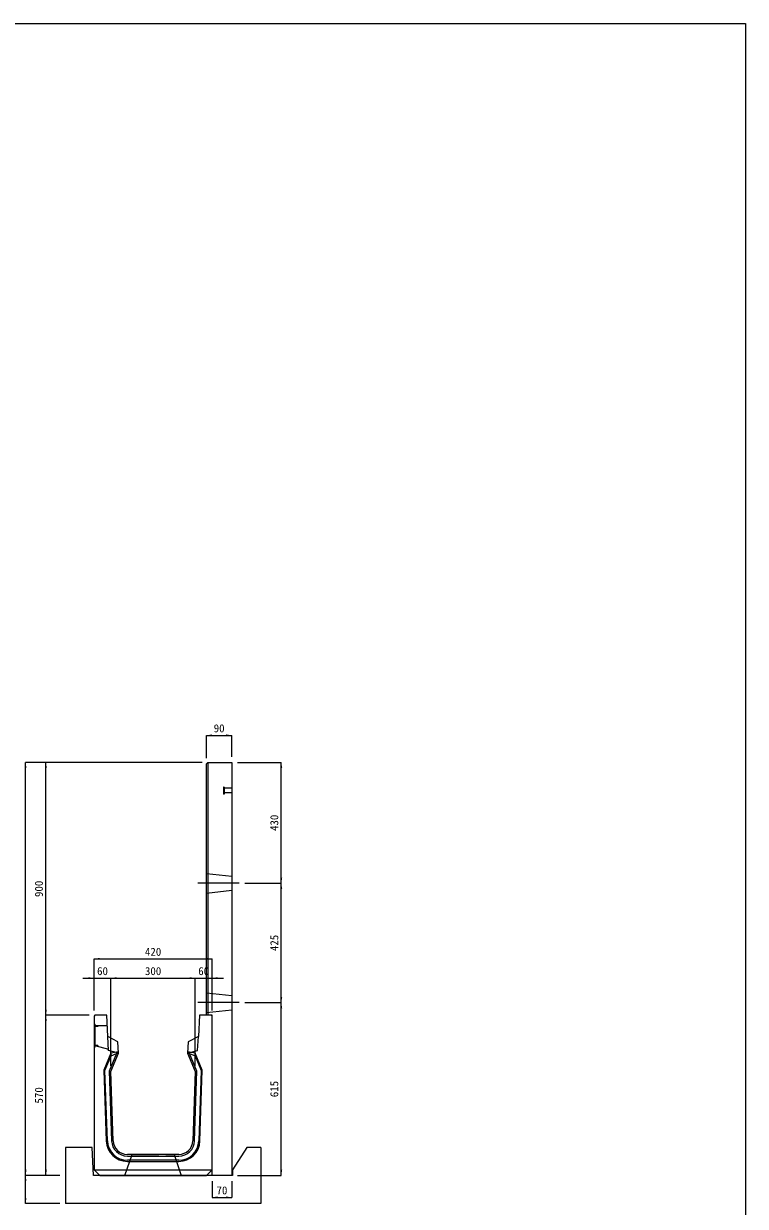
# Model space of a CAD drawing. Units: millimetres at full size; some dimension numbers follow another scale. Extents: x -7442 to 51876, y 9625 to 40052.
# Drawn here: x 14126 to 16694, y 34231 to 38440 of the extents above; entities that cross this region are included whole.
import ezdxf
from ezdxf.enums import TextEntityAlignment as Align

# ---------------------------------------------------------------- set-up
doc = ezdxf.new("R2010")
doc.units = ezdxf.units.MM
doc.header["$LTSCALE"] = 16
for name, pattern in [('DASHED', [7.5, 6, -1.5]), ('USER1', [13.5, 7.5, -6]), ('USER2', [285.75, 190.5, -31.75, 31.75, -31.75])]:
    doc.linetypes.add(name, pattern=pattern)
for name, color, linetype, lineweight in [('HOLE', 7, 'DASHED', 9), ('KIJUN', 5, 'Continuous', 9), ('WWAY', 5, 'Continuous', 9), ('寸法線', 7, 'Continuous', 9), ('本体', 2, 'Continuous', 13), ('補助線', 8, 'Continuous', 9), ('ｲﾝｻｰﾄ', 3, 'USER1', 9)]:
    doc.layers.add(name, color=color, linetype=linetype, lineweight=lineweight)
doc.styles.add('ＭＳ ゴシック', font='')
doc.styles.get('ＭＳ ゴシック').set_extended_font_data('MS Gothic')

# ---------------------------------------------------------------- blocks, each defined once
blk = doc.blocks.new('filled_arrow')
at = {"color": 0, "linetype": 'Continuous', "lineweight": -2}
blk.add_solid([(7.5, 1.25), (0, 0), (7.5, -1.25)], dxfattribs=at)

msp = doc.modelspace()

# ---------------------------------------------------------------- linework, layer by layer
at = {"layer": 'HOLE'}
msp.add_lwpolyline([(14511.82, 34415.86), (14661.82, 34415.86), (14686.82, 34340.86), (14486.82, 34340.86)], close=True, dxfattribs=at)
at = {"layer": 'KIJUN'}
for p, q in [((14436.94, 34776.33), (14437.07, 34766.2)), ((14456.82, 34774.66), (14463.82, 34775.86)), ((14716.81, 34774.66), (14709.82, 34775.86)), ((14736.7, 34776.33), (14736.57, 34766.2)), ((14424.19, 34463.46), (14415.68, 34714.71)), ((14445.18, 34464.17), (14436.82, 34710.86)), ((14678.48, 34415.86), (14495.15, 34415.86)), ((14495.15, 34409.86), (14678.48, 34409.86)), ((14678.48, 34394.86), (14495.15, 34394.86)), ((14495.15, 34390.86), (14678.48, 34390.86))]:
    msp.add_line(p, q, dxfattribs=at)
at = {"layer": 'KIJUN', "color": 7, "lineweight": 13}
msp.add_line((14678.48, 34415.86), (14495.15, 34415.86), dxfattribs=at)
at = {"layer": 'KIJUN', "color": 7}
msp.add_line((14376.82, 34360.86), (14796.82, 34360.86), dxfattribs=at)
at = {"layer": 'KIJUN', "color": 7, "lineweight": 13}
for points in [[(14461.82, 34815.86), (14425.82, 34835.86), (14421.82, 34910.86), (14379.82, 34910.86), (14376.82, 34907.86), (14376.82, 34360.86), (14396.82, 34340.86), (14776.82, 34340.86), (14796.82, 34360.86), (14796.82, 34907.86), (14793.82, 34910.86), (14751.82, 34910.86), (14747.82, 34835.86), (14711.82, 34815.86), (14709.82, 34775.86), (14736.82, 34710.86), (14728.46, 34464.17)], [(14445.18, 34464.17), (14436.82, 34710.86), (14463.82, 34775.86), (14461.82, 34815.86)]]:
    msp.add_lwpolyline(points, dxfattribs=at)
at = {"layer": 'KIJUN', "color": 7, "linetype": 'DASHED', "lineweight": 13}
for points in [[(14463.82, 34775.86), (14428.48, 34785.86), (14425.82, 34835.86)], [(14709.82, 34775.86), (14745.15, 34785.86), (14747.82, 34835.86)]]:
    msp.add_lwpolyline(points, dxfattribs=at)
at = {"layer": 'KIJUN'}
for points in [[(14436.82, 34710.86), (14463.82, 34775.86), (14463.57, 34780.89), (14436.94, 34776.33), (14411.65, 34715.44), (14420.2, 34463.32)], [(14415.68, 34714.71), (14437.12, 34766.33), (14456.82, 34774.66), (14430.78, 34711.96), (14439.18, 34463.97)], [(14753.44, 34463.32), (14761.99, 34715.44), (14736.7, 34776.33), (14710.07, 34780.89), (14709.82, 34775.86), (14736.82, 34710.86), (14728.46, 34464.17)], [(14734.45, 34463.97), (14742.86, 34711.96), (14716.81, 34774.66), (14736.57, 34766.2), (14757.96, 34714.71), (14749.44, 34463.46)]]:
    msp.add_lwpolyline(points, dxfattribs=at)
for centre, radius, start, end in [((14495.15, 34465.86), 75, 181.94149, 270), ((14495.15, 34465.86), 71, 181.94149, 270), ((14495.15, 34465.86), 56, 181.94149, 270), ((14495.15, 34465.86), 50, 181.94149, 270), ((14678.48, 34465.86), 50, 270, 358.05851), ((14678.48, 34465.86), 56, 270, 358.05851), ((14678.48, 34465.86), 71, 270, 358.05851), ((14678.48, 34465.86), 75, 270, 358.05851)]:
    msp.add_arc(centre, radius, start, end, dxfattribs=at)
at = {"layer": 'KIJUN', "color": 7, "lineweight": 13}
for centre, start, end in [((14495.15, 34465.86), 181.94149, 270), ((14678.48, 34465.86), 270, 358.05851)]:
    msp.add_arc(centre, 50, start, end, dxfattribs=at)
at = {"layer": 'WWAY', "color": 7, "linetype": 'DASHED', "lineweight": 13}
for points in [[(14376.82, 34880.86), (14380.02, 34878.86), (14380.02, 34796.86), (14376.82, 34794.86)], [(14423.84, 34872.86), (14380.02, 34872.86), (14380.02, 34878.86), (14376.82, 34880.86)], [(14376.82, 34794.86), (14380.02, 34796.86), (14380.02, 34802.86), (14428.22, 34790.86)]]:
    msp.add_lwpolyline(points, dxfattribs=at)
at = {"layer": 'WWAY'}
for points in [[(14378.02, 34877.86), (14380.02, 34877.86), (14380.02, 34797.86), (14378.02, 34797.86)], [(14380.02, 34872.86), (14390.02, 34872.86), (14390.02, 34870.86), (14380.02, 34870.86)], [(14380.02, 34804.86), (14390.02, 34804.86), (14390.02, 34802.86), (14380.02, 34802.86)]]:
    msp.add_lwpolyline(points, close=True, dxfattribs=at)
at = {"layer": '寸法線'}
for p, q in [((14776.82, 35907.3), (14866.82, 35907.3)), ((14776.82, 35825.86), (14776.82, 35907.3)), ((14866.82, 35830.86), (14866.82, 35907.3)), ((14133.08, 34340.86), (14133.08, 35810.86)), ((14761.82, 35810.86), (14133.08, 35810.86)), ((14205.39, 34910.86), (14205.39, 35810.86)), ((14761.82, 35810.86), (14205.39, 35810.86)), ((14886.82, 35810.86), (15042.92, 35810.86)), ((15042.92, 35380.86), (15042.92, 35810.86)), ((14912.72, 35380.86), (15042.92, 35380.86)), ((14912.72, 35380.86), (15042.92, 35380.86)), ((15042.92, 34955.86), (15042.92, 35380.86)), ((14376.82, 35111.87), (14796.82, 35111.87)), ((14376.82, 34927.86), (14376.82, 35111.87)), ((14796.82, 34927.86), (14796.82, 35111.87)), ((14336.82, 35043.2), (14476.82, 35043.2)), ((14376.82, 34927.86), (14376.82, 35043.2)), ((14436.82, 35043.2), (14736.82, 35043.2)), ((14436.82, 34730.86), (14436.82, 35043.2)), ((14436.82, 34730.86), (14436.82, 35043.2)), ((14696.82, 35043.2), (14836.82, 35043.2)), ((14736.82, 34730.86), (14736.82, 35043.2)), ((14736.82, 34730.86), (14736.82, 35043.2)), ((14796.82, 34927.86), (14796.82, 35043.2)), ((14912.72, 34955.86), (15042.92, 34955.86)), ((14912.72, 34955.86), (15042.92, 34955.86)), ((15042.92, 34340.86), (15042.92, 34955.86)), ((14205.39, 34340.86), (14205.39, 34910.86)), ((14359.82, 34910.86), (14205.39, 34910.86)), ((14359.82, 34910.86), (14205.39, 34910.86)), ((14133.08, 34240.86), (14133.08, 34340.86)), ((14254.82, 34340.86), (14133.08, 34340.86)), ((14254.82, 34340.86), (14133.08, 34340.86)), ((14254.82, 34340.86), (14205.39, 34340.86)), ((14796.82, 34320.86), (14796.82, 34262.74)), ((14866.82, 34320.86), (14866.82, 34262.74)), ((14886.82, 34340.86), (15042.92, 34340.86)), ((14254.82, 34240.86), (14133.08, 34240.86)), ((14796.82, 34262.74), (14866.82, 34262.74))]:
    msp.add_line(p, q, dxfattribs=at)
at = {"layer": '寸法線', "linetype": 'USER2'}
for p, q in [((14892.72, 35380.86), (14746.26, 35380.86)), ((14892.72, 34955.86), (14746.26, 34955.86))]:
    msp.add_line(p, q, dxfattribs=at)
at = {"layer": '本体'}
for p, q in [((14776.82, 35805.86), (14781.82, 35810.86)), ((14776.82, 34910.86), (14776.82, 35805.86)), ((14781.82, 35810.86), (14866.82, 35810.86)), ((14866.82, 35810.86), (14866.82, 34340.86)), ((14796.82, 34910.86), (14776.82, 34910.86)), ((14796.82, 34340.86), (14796.82, 34910.86)), ((14274.82, 34440.86), (14274.82, 34240.86)), ((14369.82, 34440.86), (14274.82, 34440.86)), ((14374.82, 34340.86), (14369.82, 34440.86)), ((14919.82, 34440.86), (14869.82, 34360.86)), ((14969.82, 34440.86), (14919.82, 34440.86)), ((14969.82, 34440.86), (14969.82, 34240.86)), ((14869.82, 34360.86), (14869.82, 34340.86)), ((14869.82, 34340.86), (14374.82, 34340.86)), ((14866.82, 34340.86), (14796.82, 34340.86)), ((14969.82, 34240.86), (14274.82, 34240.86))]:
    msp.add_line(p, q, dxfattribs=at)
at = {"layer": '本体', "color": 4, "lineweight": 5}
msp.add_line((14781.82, 35810.86), (14781.82, 34910.86), dxfattribs=at)
at = {"layer": '本体', "linetype": 'USER1', "lineweight": 9}
for p, q in [((14776.82, 35415.86), (14866.82, 35405.86)), ((14776.82, 35345.86), (14866.82, 35355.86)), ((14776.82, 34990.86), (14866.82, 34980.86)), ((14776.82, 34920.86), (14866.82, 34930.86))]:
    msp.add_line(p, q, dxfattribs=at)
at = {"layer": '補助線', "color": 1, "lineweight": 13}
msp.add_lwpolyline([(6038.24, 38440.37), (16694.11, 38440.37), (16694.11, 31112.1), (6038.24, 31112.1)], close=True, dxfattribs=at)
at = {"layer": 'ｲﾝｻｰﾄ'}
for p, q in [((14836.82, 35723.36), (14836.82, 35698.36)), ((14839.82, 35723.36), (14836.82, 35723.36)), ((14839.82, 35698.36), (14836.82, 35698.36)), ((14839.82, 35723.36), (14839.82, 35698.36)), ((14866.82, 35719.36), (14839.82, 35719.36)), ((14866.82, 35702.36), (14839.82, 35702.36)), ((14866.82, 35719.36), (14866.82, 35702.36))]:
    msp.add_line(p, q, dxfattribs=at)

# ---------------------------------------------------------------- block references
at = {"layer": '寸法線', "xscale": 2.67, "yscale": 2.67}
for p in [(14776.82, 35907.3), (14376.82, 35111.87), (14436.82, 35043.2), (14436.82, 35043.2), (14796.82, 35043.2), (14796.82, 34262.74)]:
    msp.add_blockref('filled_arrow', p, dxfattribs=at)
for p, rotation in [((14866.82, 35907.3), 180), ((14133.08, 35810.86), 270), ((14205.39, 35810.86), 270), ((15042.92, 35810.86), 270), ((15042.92, 35380.86), 90), ((15042.92, 35380.86), 270), ((14796.82, 35111.87), 180), ((14376.82, 35043.2), 180), ((14736.82, 35043.2), 180), ((14736.82, 35043.2), 180), ((15042.92, 34955.86), 90), ((15042.92, 34955.86), 270), ((14205.39, 34910.86), 90), ((14205.39, 34910.86), 270), ((14133.08, 34340.86), 90), ((14205.39, 34340.86), 90), ((15042.92, 34340.86), 90), ((14133.08, 34340.86), 270), ((14866.82, 34262.74), 180), ((14133.08, 34240.86), 90)]:
    msp.add_blockref('filled_arrow', p, dxfattribs=dict(at, rotation=rotation))

# ---------------------------------------------------------------- texts
at = {"layer": '寸法線', "style": 'ＭＳ ゴシック'}
for s, p in [('90', (14821.82, 35932.3)), ('420', (14586.82, 35136.87)), ('60', (14406.82, 35068.2)), ('300', (14586.82, 35068.2)), ('60', (14766.82, 35068.2)), ('70', (14831.82, 34287.74))]:
    msp.add_text(s, height=28.48, dxfattribs=at).set_placement(p, align=Align.MIDDLE_CENTER)
for s, p in [('430', (15017.92, 35595.86)), ('900', (14180.39, 35360.86)), ('425', (15017.92, 35168.36)), ('570', (14180.39, 34625.86)), ('615', (15017.92, 34648.36))]:
    msp.add_text(s, height=28.48, rotation=90, dxfattribs=at).set_placement(p, align=Align.MIDDLE_CENTER)

doc.saveas('drawing.dxf')
